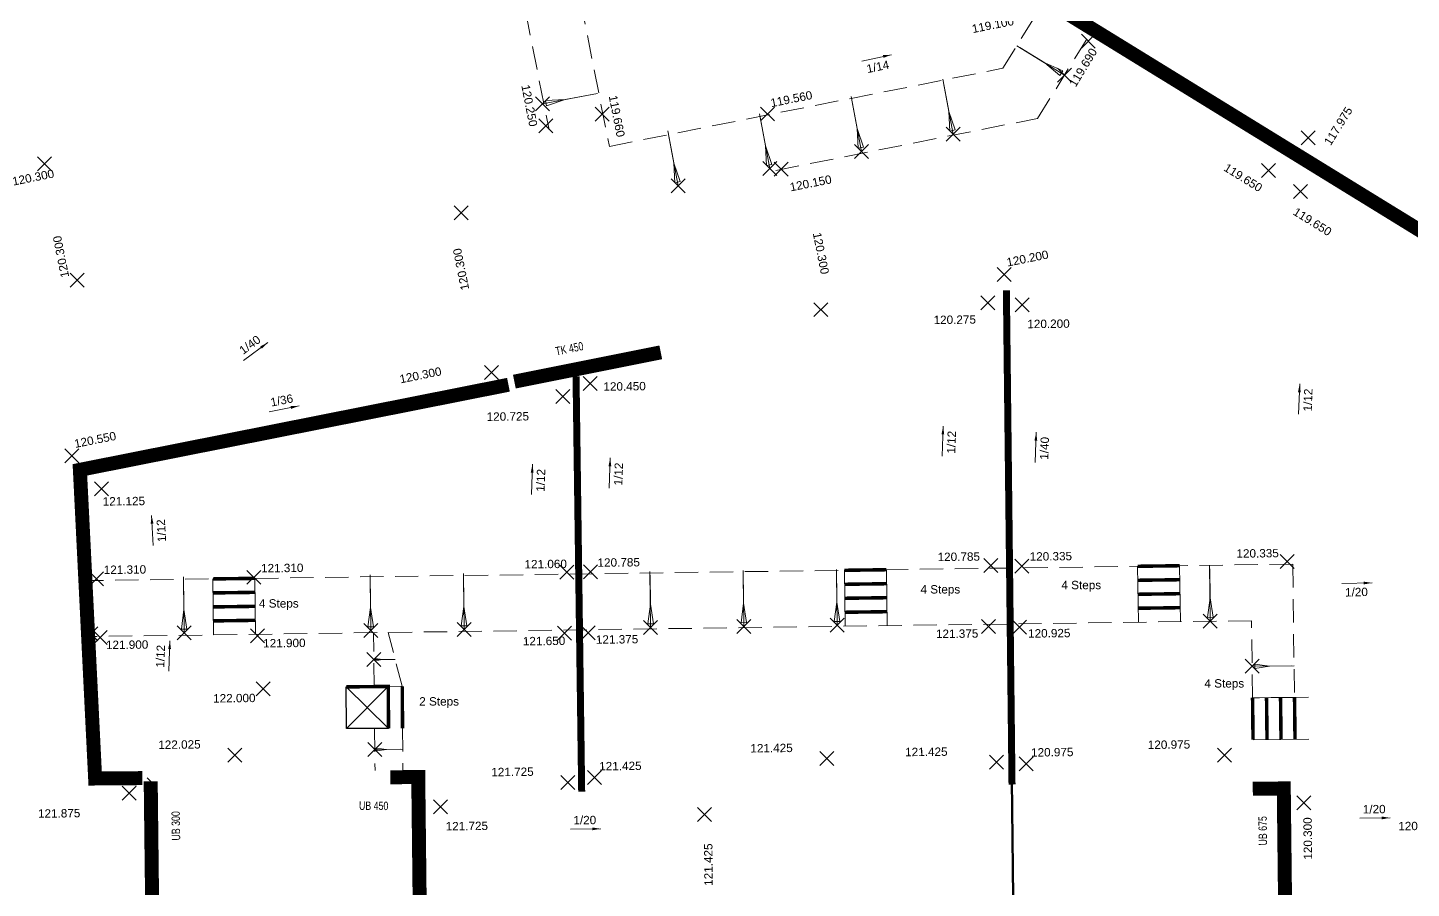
# Model space of a CAD drawing. Header units: metres. Extents: x 287878 to 288371, y 62805 to 63080.
# Drawn here: x 287979.92 to 288009.59, y 63018.98 to 63037.43 of the extents above; entities that cross this region are included whole.
import ezdxf

# ---------------------------------------------------------------- set-up
doc = ezdxf.new("R2010")
doc.units = ezdxf.units.M
doc.header["$PDMODE"] = 3
doc.header["$PDSIZE"] = 0.15
doc.linetypes.add('DASHDOT', pattern=[25.4, 12.7, -6.35, 0, -6.35])
doc.linetypes.add('HIDDEN', pattern=[0.375, 0.25, -0.125])
for name, color, linetype, lineweight in [('EXP - LEVELS TEXT', 3, 'Continuous', 18), ('EXP - RETAINING WALLS - 0.6m', 190, 'Continuous', 18), ('EXP - RETAINING WALLS GRAVEL BOARD', 151, 'FENCELINE2', 18), ('EXP - STEPS', 240, 'Continuous', 18), ('EXP - TANKING', 12, 'TANKING', 35), ('EXP - UNDERBUILD', 94, 'UNDERBUILD', 35), ('EXP-EW-BANKS&CUTTINGS', 251, 'HIDDEN', 18), ('EXP-EW-GRADIENTS', 3, 'Continuous', 18), ('EXP-EW-GRADIENTS-TEXT', 3, 'Continuous', 18), ('EXP-EW-LEVEL-LANDING', 1, 'Continuous', 25), ('EXP-EW-LEVELS-POINTS', 3, 'Continuous', 18), ('EXP-EW-LEVELS-TEXT', 3, 'Continuous', 18), ('EXP-EW-PLOT-WALLS', 190, 'DASHDOT', 35), ('EXP-LEVEL-LANDING', 1, 'Continuous', 25)]:
    doc.layers.add(name, color=color, linetype=linetype, lineweight=lineweight)
doc.layers.add('EXP - WORKING', color=6, linetype='Continuous', plot=False)
doc.layers.add('EXP-EW-BANKS&CUTTINGS-WORKING', color=255, linetype='Continuous', lineweight=18, plot=False)
doc.layers.add('EXP-EW-TANKING TEXT', color=3, linetype='Continuous', true_color=0x00ff00)
doc.styles.add('18 @ 1 to 200', font='arial.ttf', dxfattribs={"height": 0.36})
doc.styles.add('18 @ 1 to 500', font='arial.ttf', dxfattribs={"height": 0.9})
doc.styles.add('Century Gothic', font='arial.ttf')
doc.styles.add('ESTROAD', font='arial.ttf', dxfattribs={"width": 0.75})
doc.linetypes.add('FENCELINE2', pattern='A,6.35,-2.54,[132,ltypeshp.shx,S=2.54,R=0,X=-2.54,Y=0],-2.54,25.4', length=36.83)
doc.linetypes.add('TANKING', pattern='A,0.3,-0.1575,["V",Century Gothic,S=0.3,R=0,X=-0.1464,Y=-0.15],-0.1575', length=0.615)
doc.linetypes.add('UNDERBUILD', pattern='A,0.3,-0.1575,["O",Century Gothic,S=0.3,R=0,X=-0.181,Y=-0.15],-0.1575', length=0.615)
doc.dimstyles.new('1 to 200 (18)', dxfattribs={"dimtxt": 0.36, "dimasz": 0.36, "dimexe": 0.09, "dimexo": 0.09, "dimgap": 0.12, "dimtad": 1, "dimdec": 3, "dimzin": 0, "dimdsep": 46, "dimtxsty": '18 @ 1 to 200', "dimcen": 0.12, "dimadec": 0, "dimazin": 0, "dimtfac": 1, "dimtdec": 3, "dimtofl": 0, "dimtmove": 0, "dimatfit": 3, "dimfxl": 0.12, "dimtolj": 1, "dimtzin": 0, "dimarcsym": 1})

# ---------------------------------------------------------------- blocks, each defined once
blk = doc.blocks.new('*U937')
at = {"layer": 'EXP-EW-BANKS&CUTTINGS', "linetype": 'Continuous'}
blk.add_lwpolyline([(-1.119, -0.042), (-0.496, -0.019), (-0.078, -0.063), (-0.082, 0.057), (-0.496, -0.019)], dxfattribs=at)
at = {"layer": 'EXP-EW-BANKS&CUTTINGS-WORKING'}
blk.add_line((-1.199, -0.045), (0, 0), dxfattribs=at)
blk.add_point((0, 0), dxfattribs=at)
blk = doc.blocks.new('*U938')
at = {"layer": 'EXP-EW-BANKS&CUTTINGS', "linetype": 'Continuous'}
blk.add_lwpolyline([(-1.119, -0.042), (-0.496, -0.019), (-0.078, -0.063), (-0.082, 0.057), (-0.496, -0.019)], dxfattribs=at)
at = {"layer": 'EXP-EW-BANKS&CUTTINGS-WORKING'}
blk.add_line((-1.199, -0.045), (0, 0), dxfattribs=at)
blk.add_point((0, 0), dxfattribs=at)
blk = doc.blocks.new('*U736')
at = {"layer": 'EXP-EW-BANKS&CUTTINGS', "linetype": 'Continuous'}
blk.add_lwpolyline([(-1.119, -0.042), (-0.496, -0.019), (-0.078, -0.063), (-0.082, 0.057), (-0.496, -0.019)], dxfattribs=at)
at = {"layer": 'EXP-EW-BANKS&CUTTINGS-WORKING'}
blk.add_line((-1.199, -0.045), (0, 0), dxfattribs=at)
blk.add_point((0, 0), dxfattribs=at)
blk = doc.blocks.new('*U737')
at = {"layer": 'EXP-EW-BANKS&CUTTINGS', "linetype": 'Continuous'}
blk.add_lwpolyline([(-1.119, -0.042), (-0.496, -0.019), (-0.078, -0.063), (-0.082, 0.057), (-0.496, -0.019)], dxfattribs=at)
at = {"layer": 'EXP-EW-BANKS&CUTTINGS-WORKING'}
blk.add_line((-1.199, -0.045), (0, 0), dxfattribs=at)
blk.add_point((0, 0), dxfattribs=at)
blk = doc.blocks.new('*U738')
at = {"layer": 'EXP-EW-BANKS&CUTTINGS', "linetype": 'Continuous'}
blk.add_lwpolyline([(-1.119, -0.042), (-0.496, -0.019), (-0.078, -0.063), (-0.082, 0.057), (-0.496, -0.019)], dxfattribs=at)
at = {"layer": 'EXP-EW-BANKS&CUTTINGS-WORKING'}
blk.add_line((-1.199, -0.045), (0, 0), dxfattribs=at)
blk.add_point((0, 0), dxfattribs=at)
blk = doc.blocks.new('*U739')
at = {"layer": 'EXP-EW-BANKS&CUTTINGS', "linetype": 'Continuous'}
blk.add_lwpolyline([(-1.119, -0.042), (-0.496, -0.019), (-0.078, -0.063), (-0.082, 0.057), (-0.496, -0.019)], dxfattribs=at)
at = {"layer": 'EXP-EW-BANKS&CUTTINGS-WORKING'}
blk.add_line((-1.199, -0.045), (0, 0), dxfattribs=at)
blk.add_point((0, 0), dxfattribs=at)
blk = doc.blocks.new('*U740')
at = {"layer": 'EXP-EW-BANKS&CUTTINGS', "linetype": 'Continuous'}
blk.add_lwpolyline([(-1.119, -0.042), (-0.496, -0.019), (-0.078, -0.063), (-0.082, 0.057), (-0.496, -0.019)], dxfattribs=at)
at = {"layer": 'EXP-EW-BANKS&CUTTINGS-WORKING'}
blk.add_line((-1.199, -0.045), (0, 0), dxfattribs=at)
blk.add_point((0, 0), dxfattribs=at)
blk = doc.blocks.new('*U741')
at = {"layer": 'EXP-EW-BANKS&CUTTINGS', "linetype": 'Continuous'}
blk.add_lwpolyline([(-1.119, -0.042), (-0.496, -0.019), (-0.078, -0.063), (-0.082, 0.057), (-0.496, -0.019)], dxfattribs=at)
at = {"layer": 'EXP-EW-BANKS&CUTTINGS-WORKING'}
blk.add_line((-1.199, -0.045), (0, 0), dxfattribs=at)
blk.add_point((0, 0), dxfattribs=at)
blk = doc.blocks.new('*U751')
at = {"layer": 'EXP-EW-BANKS&CUTTINGS', "linetype": 'Continuous'}
blk.add_lwpolyline([(-0.252, 1.091), (-0.112, 0.483), (-0.077, 0.064), (0.041, 0.092), (-0.112, 0.483)], dxfattribs=at)
at = {"layer": 'EXP-EW-BANKS&CUTTINGS-WORKING'}
blk.add_line((-0.27, 1.169), (0, 0), dxfattribs=at)
blk.add_point((0, 0), dxfattribs=at)
blk = doc.blocks.new('*U728')
at = {"layer": 'EXP-EW-BANKS&CUTTINGS', "linetype": 'Continuous'}
blk.add_lwpolyline([(-1.092, -0.248), (-0.484, -0.11), (-0.065, -0.077), (-0.091, 0.041), (-0.484, -0.11)], dxfattribs=at)
at = {"layer": 'EXP-EW-BANKS&CUTTINGS-WORKING'}
blk.add_line((-1.17, -0.265), (0, 0), dxfattribs=at)
blk.add_point((0, 0), dxfattribs=at)
blk = doc.blocks.new('*U729')
at = {"layer": 'EXP-EW-BANKS&CUTTINGS', "linetype": 'Continuous'}
blk.add_lwpolyline([(-1.092, -0.248), (-0.484, -0.11), (-0.065, -0.077), (-0.091, 0.041), (-0.484, -0.11)], dxfattribs=at)
at = {"layer": 'EXP-EW-BANKS&CUTTINGS-WORKING'}
blk.add_line((-1.17, -0.265), (0, 0), dxfattribs=at)
blk.add_point((0, 0), dxfattribs=at)
blk = doc.blocks.new('*U730')
at = {"layer": 'EXP-EW-BANKS&CUTTINGS', "linetype": 'Continuous'}
blk.add_lwpolyline([(-1.092, -0.248), (-0.484, -0.11), (-0.065, -0.077), (-0.091, 0.041), (-0.484, -0.11)], dxfattribs=at)
at = {"layer": 'EXP-EW-BANKS&CUTTINGS-WORKING'}
blk.add_line((-1.17, -0.265), (0, 0), dxfattribs=at)
blk.add_point((0, 0), dxfattribs=at)
blk = doc.blocks.new('*U731')
at = {"layer": 'EXP-EW-BANKS&CUTTINGS', "linetype": 'Continuous'}
blk.add_lwpolyline([(-1.092, -0.248), (-0.484, -0.11), (-0.065, -0.077), (-0.091, 0.041), (-0.484, -0.11)], dxfattribs=at)
at = {"layer": 'EXP-EW-BANKS&CUTTINGS-WORKING'}
blk.add_line((-1.17, -0.265), (0, 0), dxfattribs=at)
blk.add_point((0, 0), dxfattribs=at)
blk = doc.blocks.new('*U732')
at = {"layer": 'EXP-EW-BANKS&CUTTINGS', "linetype": 'Continuous'}
blk.add_lwpolyline([(-1.092, -0.248), (-0.484, -0.11), (-0.065, -0.077), (-0.091, 0.041), (-0.484, -0.11)], dxfattribs=at)
at = {"layer": 'EXP-EW-BANKS&CUTTINGS-WORKING'}
blk.add_line((-1.17, -0.265), (0, 0), dxfattribs=at)
blk.add_point((0, 0), dxfattribs=at)
blk = doc.blocks.new('*U793')
at = {"layer": 'EXP - STEPS'}
for p, q in [((-0.45, 1.2), (-0.45, 0)), ((0.45, 1.2), (0.45, 0))]:
    blk.add_line(p, q, dxfattribs=at)
at = {"layer": 'EXP - STEPS', "const_width": 0.075}
for points in [[(-0.45, 1.2), (0.45, 1.2)], [(-0.45, 0.9), (0.45, 0.9)], [(-0.45, 0.6), (0.45, 0.6)], [(-0.45, 0.3), (0.45, 0.3)]]:
    blk.add_lwpolyline(points, dxfattribs=at)
blk = doc.blocks.new('*U794')
at = {"layer": 'EXP - STEPS'}
for p, q in [((-0.45, 1.2), (-0.45, 0)), ((0.45, 1.2), (0.45, 0))]:
    blk.add_line(p, q, dxfattribs=at)
at = {"layer": 'EXP - STEPS', "const_width": 0.075}
for points in [[(-0.45, 1.2), (0.45, 1.2)], [(-0.45, 0.9), (0.45, 0.9)], [(-0.45, 0.6), (0.45, 0.6)], [(-0.45, 0.3), (0.45, 0.3)]]:
    blk.add_lwpolyline(points, dxfattribs=at)
blk = doc.blocks.new('*U795')
at = {"layer": 'EXP - STEPS'}
for p, q in [((-0.45, 1.2), (-0.45, 0)), ((0.45, 1.2), (0.45, 0))]:
    blk.add_line(p, q, dxfattribs=at)
at = {"layer": 'EXP - STEPS', "const_width": 0.075}
for points in [[(-0.45, 1.2), (0.45, 1.2)], [(-0.45, 0.9), (0.45, 0.9)], [(-0.45, 0.6), (0.45, 0.6)], [(-0.45, 0.3), (0.45, 0.3)]]:
    blk.add_lwpolyline(points, dxfattribs=at)
blk = doc.blocks.new('*U959')
at = {"layer": 'EXP-LEVEL-LANDING', "ltscale": 2}
for p, q in [((-7.698, 0.897), (-8.305, -0.222)), ((-8.561, 0.641), (-7.442, 0.034))]:
    blk.add_line(p, q, dxfattribs=at)
blk.add_lwpolyline([(-7.442, 0.034), (-8.305, -0.222), (-8.561, 0.641), (-7.698, 0.897)], close=True, dxfattribs=at)
blk = doc.blocks.new('*U25')
at = {"layer": 'EXP - STEPS'}
for p, q in [((-0.45, 1.2), (-0.45, 2.4)), ((0.45, 1.2), (0.45, 2.4))]:
    blk.add_line(p, q, dxfattribs=at)
at = {"layer": 'EXP - STEPS', "const_width": 0.075}
for points in [[(-0.45, 2.1), (0.45, 2.1)], [(-0.45, 1.8), (0.45, 1.8)], [(-0.45, 1.5), (0.45, 1.5)], [(-0.45, 1.2), (0.45, 1.2)]]:
    blk.add_lwpolyline(points, dxfattribs=at)
blk = doc.blocks.new('*U961')
at = {"layer": 'EXP-EW-BANKS&CUTTINGS', "linetype": 'Continuous'}
blk.add_lwpolyline([(-0.839, -0.032), (-0.371, -0.014), (-0.058, -0.048), (-0.062, 0.043), (-0.371, -0.014)], dxfattribs=at)
at = {"layer": 'EXP-EW-BANKS&CUTTINGS-WORKING'}
blk.add_line((-0.899, -0.034), (0, 0), dxfattribs=at)
blk.add_point((0, 0), dxfattribs=at)
blk = doc.blocks.new('*U1221')
at = {"layer": 'EXP-EW-BANKS&CUTTINGS', "linetype": 'Continuous'}
blk.add_lwpolyline([(-0.56, -0.021), (-0.248, -0.009), (-0.039, -0.032), (-0.041, 0.029), (-0.248, -0.009)], dxfattribs=at)
at = {"layer": 'EXP-EW-BANKS&CUTTINGS-WORKING'}
blk.add_line((-0.6, -0.023), (0, 0), dxfattribs=at)
blk.add_point((0, 0), dxfattribs=at)
blk = doc.blocks.new('*U1222')
at = {"layer": 'EXP-EW-BANKS&CUTTINGS', "linetype": 'Continuous'}
blk.add_lwpolyline([(-0.428, -0.016), (-0.189, -0.007), (-0.03, -0.024), (-0.031, 0.022), (-0.189, -0.007)], dxfattribs=at)
at = {"layer": 'EXP-EW-BANKS&CUTTINGS-WORKING'}
blk.add_line((-0.458, -0.017), (0, 0), dxfattribs=at)
blk.add_point((0, 0), dxfattribs=at)
blk = doc.blocks.new('*U1241')
at = {"layer": 'EXP-EW-GRADIENTS-TEXT', "color": 0, "style": '18 @ 1 to 200'}
blk.add_attdef('1/00', (0.211, 0.112), '', height=0.36, rotation=330.88717, dxfattribs=at)
at = {"layer": 'EXP-EW-GRADIENTS'}
blk.add_leader([(1.136, -0.632), (0, 0)], dimstyle='1 to 200 (18)', dxfattribs=at)
blk = doc.blocks.new('*U1246')
at = {"layer": 'EXP-EW-GRADIENTS-TEXT', "color": 0, "style": '18 @ 1 to 200'}
blk.add_attdef('1/00', (0.13, 0.2), '', height=0.36, rotation=360, dxfattribs=at)
at = {"layer": 'EXP-EW-GRADIENTS'}
blk.add_leader([(1.3, 0), (0, 0)], dimstyle='1 to 200 (18)', dxfattribs=at)
blk = doc.blocks.new('*U1257')
at = {"layer": 'EXP-EW-GRADIENTS-TEXT', "color": 0, "style": '18 @ 1 to 200'}
blk.add_attdef('1/00', (0.13, 0.2), '', height=0.36, rotation=360, dxfattribs=at)
at = {"layer": 'EXP-EW-GRADIENTS'}
blk.add_leader([(1.3, 0), (0, 0)], dimstyle='1 to 200 (18)', dxfattribs=at)
blk = doc.blocks.new('*U1258')
at = {"layer": 'EXP-EW-GRADIENTS-TEXT', "color": 0, "style": '18 @ 1 to 200'}
blk.add_attdef('1/00', (0.033, 0.236), '', height=0.36, rotation=24.98751, dxfattribs=at)
at = {"layer": 'EXP-EW-GRADIENTS'}
blk.add_leader([(1.178, 0.549), (0, 0)], dimstyle='1 to 200 (18)', dxfattribs=at)
blk = doc.blocks.new('*U1190')
at = {"layer": 'EXP-EW-GRADIENTS-TEXT', "color": 0, "style": '18 @ 1 to 200'}
blk.add_attdef('1/00', (0.569, -0.081), '', height=0.36, rotation=68.85055, dxfattribs=at)
at = {"layer": 'EXP-EW-GRADIENTS'}
blk.add_leader([(0.469, 1.212), (0, 0)], dimstyle='1 to 200 (18)', dxfattribs=at)
blk = doc.blocks.new('*U1191')
at = {"layer": 'EXP-EW-GRADIENTS-TEXT', "color": 0, "style": '18 @ 1 to 200'}
blk.add_attdef('1/00', (0.569, -0.081), '', height=0.36, rotation=68.85055, dxfattribs=at)
at = {"layer": 'EXP-EW-GRADIENTS'}
blk.add_leader([(0.469, 1.212), (0, 0)], dimstyle='1 to 200 (18)', dxfattribs=at)
blk = doc.blocks.new('*U1192')
at = {"layer": 'EXP-EW-GRADIENTS-TEXT', "color": 0, "style": '18 @ 1 to 200'}
blk.add_attdef('1/00', (0.569, -0.081), '', height=0.36, rotation=68.85055, dxfattribs=at)
at = {"layer": 'EXP-EW-GRADIENTS'}
blk.add_leader([(0.469, 1.212), (0, 0)], dimstyle='1 to 200 (18)', dxfattribs=at)
blk = doc.blocks.new('*U1198')
at = {"layer": 'EXP-EW-GRADIENTS-TEXT', "color": 0, "style": '18 @ 1 to 200'}
blk.add_attdef('1/00', (0.569, -0.081), '', height=0.36, rotation=68.85055, dxfattribs=at)
at = {"layer": 'EXP-EW-GRADIENTS'}
blk.add_leader([(0.469, 1.212), (0, 0)], dimstyle='1 to 200 (18)', dxfattribs=at)
blk = doc.blocks.new('*U1199')
at = {"layer": 'EXP-EW-GRADIENTS-TEXT', "color": 0, "style": '18 @ 1 to 200'}
blk.add_attdef('1/00', (-0.046, -0.573), '', height=0.36, rotation=342.37142, dxfattribs=at)
at = {"layer": 'EXP-EW-GRADIENTS'}
blk.add_leader([(1.239, -0.394), (0, 0)], dimstyle='1 to 200 (18)', dxfattribs=at)
blk = doc.blocks.new('*U1215')
at = {"layer": 'EXP-EW-GRADIENTS-TEXT', "color": 0, "style": '18 @ 1 to 200'}
blk.add_attdef('1/00', (0.06, -0.572), '', height=0.36, rotation=352.93772, dxfattribs=at)
at = {"layer": 'EXP-EW-GRADIENTS'}
blk.add_leader([(1.29, -0.16), (0, 0)], dimstyle='1 to 200 (18)', dxfattribs=at)
blk = doc.blocks.new('*U1223')
at = {"layer": 'EXP-EW-GRADIENTS-TEXT', "color": 0, "style": '18 @ 1 to 200'}
blk.add_attdef('1/00', (0.574, -0.027), '', height=0.36, rotation=74.25177, dxfattribs=at)
at = {"layer": 'EXP-EW-GRADIENTS'}
blk.add_leader([(0.353, 1.251), (0, 0)], dimstyle='1 to 200 (18)', dxfattribs=at)
blk = doc.blocks.new('*U1233')
at = {"layer": 'EXP-EW-GRADIENTS-TEXT', "color": 0, "style": '18 @ 1 to 200'}
blk.add_attdef('1/00', (-0.14, 0.193), '', height=0.36, rotation=68.85055, dxfattribs=at)
at = {"layer": 'EXP-EW-GRADIENTS'}
blk.add_leader([(0.469, 1.212), (0, 0)], dimstyle='1 to 200 (18)', dxfattribs=at)
blk = doc.blocks.new('*U1234')
at = {"layer": 'EXP-EW-GRADIENTS-TEXT', "color": 0, "style": '18 @ 1 to 200'}
blk.add_attdef('1/00', (0.569, -0.081), '', height=0.36, rotation=68.85055, dxfattribs=at)
at = {"layer": 'EXP-EW-GRADIENTS'}
blk.add_leader([(0.469, 1.212), (0, 0)], dimstyle='1 to 200 (18)', dxfattribs=at)

msp = doc.modelspace()

# ---------------------------------------------------------------- linework, layer by layer
at = {"layer": 'EXP - RETAINING WALLS - 0.6m', "const_width": 0.3}
for points in [[(288016.771, 63028.779), (288001.677, 63038.066)], [(287982.384, 63021.34), (287981.371, 63021.332), (287981.159, 63025.629)]]:
    msp.add_lwpolyline(points, dxfattribs=at)
at = {"layer": 'EXP - RETAINING WALLS - 0.6m', "const_width": 0.3, "elevation": 0}
msp.add_lwpolyline([(287981.159, 63025.629), (287981.044, 63027.951), (287990.232, 63029.776)], dxfattribs=at)
at = {"layer": 'EXP - RETAINING WALLS GRAVEL BOARD', "ltscale": 0.05, "const_width": 0.15}
for points in [[(288001.028, 63021.203), (288000.907, 63031.802)], [(287991.802, 63021.048), (287991.681, 63029.953)]]:
    msp.add_lwpolyline(points, dxfattribs=at)
at = {"layer": 'EXP - STEPS', "const_width": 0.075}
for points in [[(287987.661, 63022.407), (287987.655, 63023.307), (287986.755, 63023.296)], [(287987.961, 63022.409), (287987.955, 63023.309)]]:
    msp.add_lwpolyline(points, dxfattribs=at)
at = {"layer": 'EXP - STEPS'}
msp.add_lwpolyline([(287987.955, 63023.309), (287987.649, 63023.306)], dxfattribs=at)
at = {"layer": 'EXP - TANKING', "const_width": 0.3, "flags": 128}
msp.add_lwpolyline([(287990.358, 63029.843), (287993.497, 63030.471)], dxfattribs=at)
at = {"layer": 'EXP - UNDERBUILD', "const_width": 0.3, "flags": 128}
for points in [[(287982.175, 63016.388), (287982.156, 63018.351), (287982.596, 63018.356), (287982.562, 63021.272)], [(287982.502, 63011.82), (287988.405, 63011.9), (287988.298, 63021.364), (287987.698, 63021.358)], [(288006.19, 63021.112), (288006.854, 63021.119), (288006.957, 63012.092), (288005.5, 63012.076)]]:
    msp.add_lwpolyline(points, dxfattribs=at)
at = {"layer": 'EXP - WORKING'}
msp.add_lwpolyline([(287982.487, 63021.346), (287982.638, 63021.197)], dxfattribs=at)
at = {"layer": 'EXP-EW-BANKS&CUTTINGS', "ltscale": 2}
for points in [[(287989.433, 63043.651), (287991.102, 63035.243)], [(287990.61, 63043.885), (287992.395, 63034.888), (288000.831, 63036.562), (288001.705, 63037.975)], [(287995.966, 63034.373), (288001.577, 63035.487), (288002.726, 63037.344)], [(288007.048, 63025.928), (287981.269, 63025.576)], [(288007.047, 63025.928), (288007.082, 63023.072), (288006.184, 63023.061), (288006.163, 63024.716), (287981.328, 63024.377)], [(287987.353, 63023.303), (287987.337, 63024.459)], [(287987.955, 63023.309), (287987.652, 63024.463)], [(287987.361, 63022.404), (287987.372, 63021.504)], [(287987.961, 63022.409), (287987.971, 63021.511)]]:
    msp.add_lwpolyline(points, dxfattribs=at)
at = {"layer": 'EXP-EW-LEVELS-POINTS'}
for p in [(288002.664, 63037.144), (287992.241, 63035.575), (287995.784, 63035.582), (287991.032, 63035.326), (288007.375, 63035.069), (287980.285, 63034.513), (287996.082, 63034.396), (288006.524, 63034.37), (288007.214, 63033.92), (287989.218, 63033.461), (287980.982, 63032.019), (288000.858, 63032.141), (287996.929, 63031.386), (288000.507, 63031.534), (288001.246, 63031.492), (287989.867, 63030.04), (287991.985, 63029.803), (287991.399, 63029.525), (287980.869, 63028.252), (287981.508, 63027.541), (288006.924, 63025.988), (287991.483, 63025.759), (287991.988, 63025.766), (288000.573, 63025.897), (288001.239, 63025.888), (287981.403, 63025.611), (287984.774, 63025.646), (288000.524, 63024.589), (288001.191, 63024.58), (287981.48, 63024.355), (287984.851, 63024.39), (287991.434, 63024.451), (287991.939, 63024.458), (287984.972, 63023.257), (287984.366, 63021.834), (288005.581, 63021.833), (287997.06, 63021.758), (288000.697, 63021.681), (288001.334, 63021.65), (287991.506, 63021.248), (287992.075, 63021.354), (287982.097, 63021.018), (287988.775, 63020.722), (288007.285, 63020.809), (287994.436, 63020.56)]:
    msp.add_point(p, dxfattribs=at)
at = {"layer": 'EXP-EW-PLOT-WALLS', "ltscale": 0.05, "const_width": 0.05}
msp.add_lwpolyline([(288001.024, 63021.301), (288001.131, 63011.875)], dxfattribs=at)

# ---------------------------------------------------------------- block references
at = {"layer": 'EXP - STEPS'}
for name, p, rotation in [('*U795', (288004.188, 63024.689), 0.782592127879703), ('*U793', (287984.361, 63024.418, 0), 0.7825921278797028), ('*U794', (287997.901, 63024.603), 0.782592127879703), ('*U25', (288004.99, 63022.601), 270.6523482295196)]:
    msp.add_blockref(name, p, dxfattribs=dict(at, rotation=rotation))
at = {"layer": 'EXP-EW-BANKS&CUTTINGS', "linetype": 'Continuous', "xscale": -1}
for name, p, rotation in [('*U728', (288002.151, 63036.415), 161.0291222988268), ('*U751', (287990.961, 63035.798), 293.917451357103), ('*U729', (287999.767, 63035.15), 113.4305363869047), ('*U730', (287997.802, 63034.78), 113.4305363869047), ('*U731', (287995.836, 63034.41), 113.4305363869047), ('*U732', (287993.871, 63034.041), 113.4305363869047), ('*U741', (288005.278, 63024.708, 0), 92.77092006292082), ('*U937', (287981.28, 63024.435, 0), 92.77092006292082), ('*U938', (287983.28, 63024.457, 0), 92.77092006292082), ('*U736', (287987.279, 63024.503, 0), 92.77092006292082), ('*U737', (287989.279, 63024.526, 0), 92.77092006292082), ('*U738', (287993.279, 63024.571, 0), 92.77092006292082), ('*U739', (287995.279, 63024.594, 0), 92.77092006292082), ('*U740', (287997.279, 63024.617, 0), 92.77092006292082), ('*U1222', (287987.345, 63023.881), 2.805671969395957), ('*U961', (288006.175, 63023.739, 0), 2.855219181338677), ('*U1221', (287987.366, 63021.954, 0), 2.805671969395957)]:
    msp.add_blockref(name, p, dxfattribs=dict(at, rotation=rotation))
at = {"layer": 'EXP-EW-GRADIENTS'}
for name, p, xscale, yscale, zscale, rotation, values in [('*U1215', (287997.808, 63036.718), 0.5, 0.5, 0.5, 19.03381484029658, {'1/00': '1/14'}), ('*U1258', (287984.55, 63030.296), 0.4999999999999988, 0.4999999999999988, 0.4999999999999988, 11.22561387287763, {'1/00': '1/40'}), ('*U1198', (288007.171, 63029.145), 0.5, 0.5, 0.5, 19.03381484029658, {'1/00': '1/12'}), ('*U1257', (287985.105, 63029.196), 0.4999999999999988, 0.4999999999999988, 0.4999999999999988, 11.22561387287763, {'1/00': '1/36'}), ('*U1191', (287999.528, 63028.241), 0.5, 0.5, 0.5, 19.03381484029658, {'1/00': '1/12'}), ('*U1192', (288001.522, 63028.11), 0.5, 0.5, 0.5, 19.03381484029658, {'1/00': '1/40'}), ('*U1234', (287990.723, 63027.423), 0.5, 0.5, 0.5, 19.03381484029658, {'1/00': '1/12'}), ('*U1190', (287992.39, 63027.559), 0.5, 0.5, 0.5, 19.03381484029658, {'1/00': '1/12'}), ('*U1223', (287982.618, 63026.326), 0.5, 0.5, 0.5, 19.03381484029658, {'1/00': '1/12'}), ('*U1199', (288008.098, 63025.512), 0.5, 0.5, 0.5, 19.03381484029658, {'1/00': '1/20'}), ('*U1233', (287982.95, 63023.637), 0.5, 0.5, 0.5, 19.03381484029658, {'1/00': '1/12'}), ('*U1241', (287991.561, 63020.246), 0.4999999999999987, 0.4999999999999987, 0.4999999999999987, 29.76517433025463, {'1/00': '1/20'}), ('*U1246', (288008.485, 63020.481), 0.4999999999999988, 0.4999999999999988, 0.4999999999999988, 0.6340904412620498, {'1/00': '1/20'})]:
    msp.add_blockref(name, p, dxfattribs=dict(at, xscale=xscale, yscale=yscale, zscale=zscale, rotation=rotation)).add_auto_attribs(values)
at = {"layer": 'EXP-EW-LEVEL-LANDING', "extrusion": (-0.009933, -0.00712, 0.999925), "rotation": 343.897831548328}
msp.add_blockref('*U959', (287980.595, 62998.346, -3309.227), dxfattribs=at)

# ---------------------------------------------------------------- texts
at = {"layer": 'EXP - LEVELS TEXT', "char_height": 0.18, "attachment_point": 1, "style": '18 @ 1 to 500'}
for s, insert in [('4 Steps', (288002.086, 63025.571)), ('4 Steps', (287999.065, 63025.479)), ('4 Steps', (287984.882, 63025.177)), ('4 Steps', (288005.153, 63023.462)), ('2 Steps', (287988.319, 63023.076))]:
    msp.add_mtext_dynamic_manual_height_columns(s, width=2.15053, gutter_width=1, heights=[0], dxfattribs=dict(at, insert=insert))
at = {"layer": 'EXP - TANKING', "insert": (287991.538, 63030.55), "char_height": 0.18, "width": 2.1, "attachment_point": 5, "rotation": 11.3926, "line_spacing_factor": 0.888, "style": 'ESTROAD'}
msp.add_mtext('TK 450', dxfattribs=at)
at = {"layer": 'EXP-EW-LEVELS-TEXT', "style": '18 @ 1 to 200'}
for s, rotation, p in [('119.100', 11.3152, (288000.189, 63037.316)), ('119.690', 58.8825, (288002.393, 63036.145)), ('120.250', 281.037, (287990.507, 63036.191)), ('119.660', 281.037, (287992.381, 63035.966)), ('119.560', 11.3074, (287995.869, 63035.728)), ('117.975', 58.1193, (288007.859, 63034.891)), ('119.650', 328.1253, (288005.55, 63034.381)), ('120.300', 11.2552, (287979.613, 63034.045)), ('120.150', 11.3074, (287996.283, 63033.921)), ('119.650', 328.1193, (288007.036, 63033.436)), ('120.300', 281.2695, (287996.756, 63033.023)), ('120.300', 101.2552, (287980.815, 63032.093)), ('120.300', 101.3074, (287989.392, 63031.824)), ('120.200', 11.3133, (288000.931, 63032.309)), ('120.275', 0.6553, (287999.347, 63031.076)), ('120.200', 0.6494, (288001.357, 63030.988)), ('120.300', 11.2492, (287987.918, 63029.805)), ('120.450', 0.6494, (287992.268, 63029.647)), ('120.725', 0.6553, (287989.765, 63029.001)), ('120.550', 11.2552, (287980.942, 63028.419)), ('121.125', 0.6493, (287981.534, 63027.184)), ('120.785', 0.6493, (287999.433, 63025.993)), ('120.335', 0.6493, (288001.407, 63026.002)), ('120.335', 0.6493, (288005.84, 63026.066)), ('121.310', 0.6493, (287981.556, 63025.716)), ('121.310', 0.6493, (287984.928, 63025.751)), ('121.060', 0.6493, (287990.577, 63025.836)), ('120.785', 0.6493, (287992.142, 63025.871)), ('121.650', 0.6493, (287990.542, 63024.186)), ('121.375', 0.6493, (287992.107, 63024.221)), ('121.375', 0.6493, (287999.398, 63024.343)), ('120.925', 0.6493, (288001.373, 63024.352)), ('121.900', 0.6493, (287981.603, 63024.106)), ('121.900', 0.6493, (287984.974, 63024.141)), ('122.000', 0.6493, (287983.901, 63022.96)), ('122.025', 0.6493, (287982.725, 63021.965)), ('121.425', 0.6493, (287995.419, 63021.889)), ('121.425', 0.6493, (287998.738, 63021.809)), ('120.975', 0.6493, (288003.94, 63021.964)), ('120.975', 0.6553, (288001.437, 63021.801)), ('121.725', 0.6493, (287989.865, 63021.379)), ('121.425', 0.6553, (287992.178, 63021.505)), ('121.875', 0.6553, (287980.146, 63020.49)), ('121.725', 0.6493, (287988.886, 63020.218)), ('120.300', 90.6547, (288007.463, 63019.592)), ('120.150', 0.6553, (288009.31, 63020.22)), ('121.425', 90.399, (287994.611, 63019.031))]:
    msp.add_text(s, height=0.18, rotation=rotation, dxfattribs=at).set_placement(p)
at = {"layer": 'EXP-EW-TANKING TEXT', "char_height": 0.18, "width": 2.45, "attachment_point": 5, "line_spacing_factor": 0.888, "style": 'ESTROAD'}
for s, insert, rotation in [('UB 450', (287987.342, 63020.746), 359.4837), ('UB 300', (287983.102, 63020.316), 90.8404), ('UB 675', (288006.404, 63020.21), 90.6523)]:
    msp.add_mtext(s, dxfattribs=dict(at, insert=insert, rotation=rotation))

doc.saveas('drawing.dxf')
